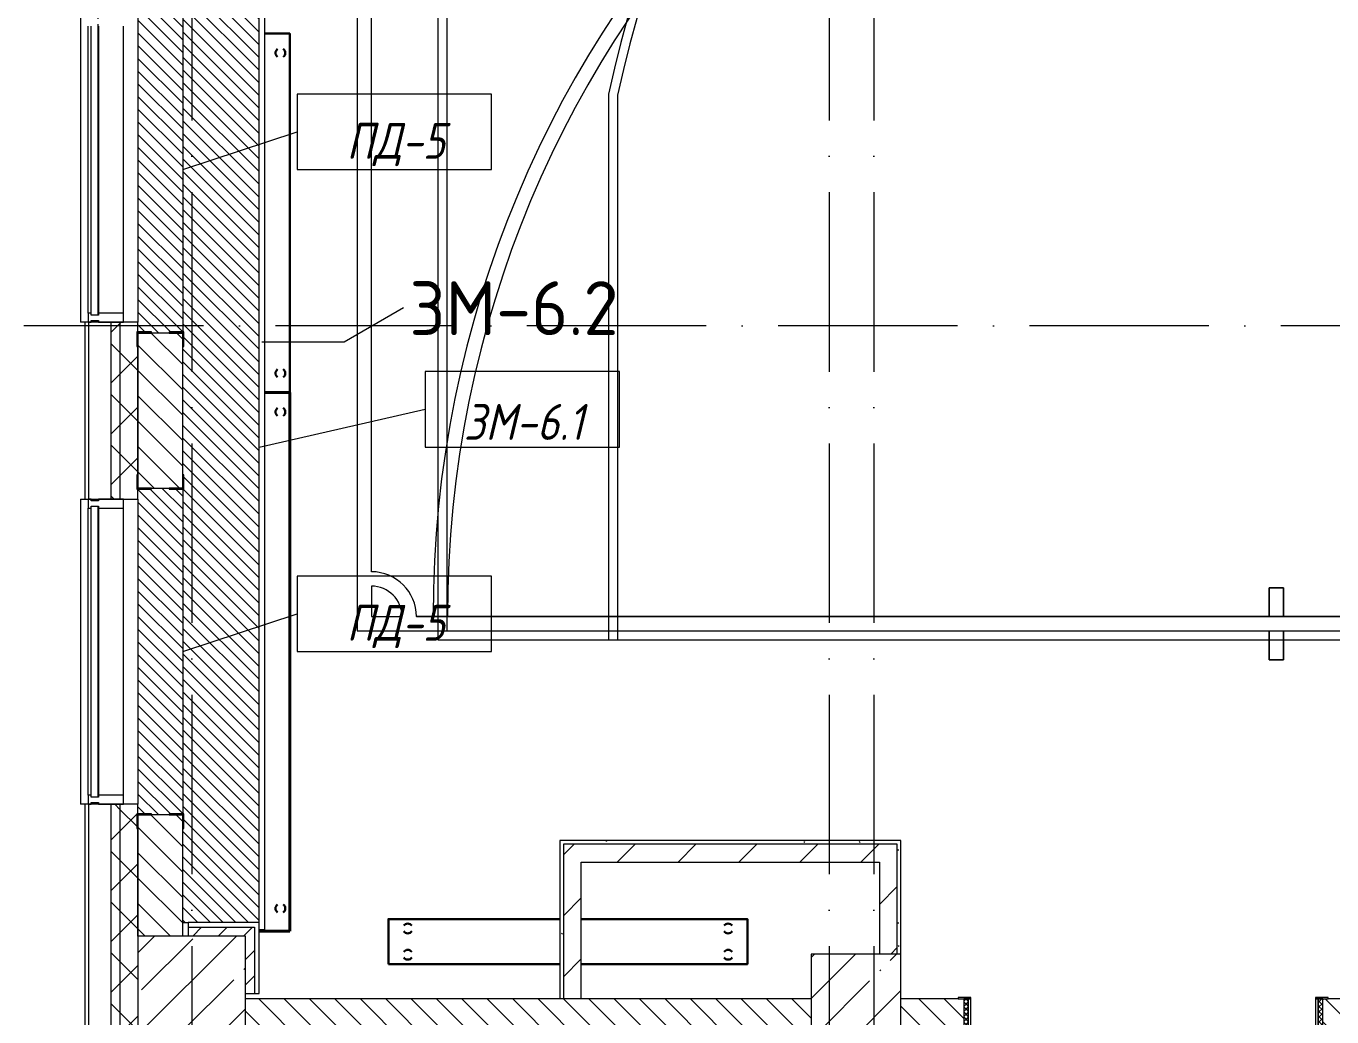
# Model space of a CAD drawing. Header units: millimetres. Extents: x -6467 to 105918, y -7090 to 92481.
# Drawn here: x 70127 to 77401, y 12481 to 18001 of the extents above; entities that cross this region are included whole.
import ezdxf

# ---------------------------------------------------------------- set-up
doc = ezdxf.new("R2010")
doc.units = ezdxf.units.MM
doc.linetypes.add('50_200_ШТРИХ_1Т_ш5_п1_п1_', pattern=[1400, 1000, -200, 0, -200])
for name, color, linetype, lineweight in [('A-DOOR', 7, 'Continuous', 9), ('A-DOOR-2', 7, 'Continuous', 5), ('A-DOOR-FRAM', 7, 'Continuous', 9), ('A-DOOR-FRAM-2', 7, 'Continuous', 5), ('A-FLOR', 7, 'Continuous', 9), ('A-FLOR-IDEN', 7, 'Continuous', 9), ('A-GLAZ', 7, 'Continuous', 5), ('A-GLAZ-CWMG', 7, 'Continuous', 9), ('A-GLAZ-CWMG-1', 7, 'Continuous', 20), ('A-WALL', 7, 'Continuous', 5), ('A-WALL-FNSH-1', 7, 'Continuous', 5), ('A-WALL-IDEN', 7, 'Continuous', 9), ('I-WALL', 7, 'Continuous', 5), ('S-COLS', 7, 'Continuous', 9), ('S-COLS-1', 7, 'Continuous', 5)]:
    doc.layers.add(name, color=color, linetype=linetype, lineweight=lineweight)
for name, color, linetype, lineweight, true_color in [('A-FLOR-PATT-2', 7, 'Continuous', 5, 0x11d7be), ('A-FLOR-PATT-5', 7, 'Continuous', 5, 0xfb8c13), ('A-GENM-1', 7, 'Continuous', 9, 0xaaaaaa), ('A-GENM-2', 7, 'Continuous', 20, 0xaaaaaa), ('I-WALL-1', 7, 'Continuous', 5, 0x787878), ('мебель 2 этаж-1', 7, 'Continuous', 40, 0xaaaaaa), ('Оси-3', 7, '50_200_ШТРИХ_1Т_ш5_п1_п1_', 9, 0xaaaaaa), ('ТХ_разметка баскетбол-1', 7, 'Continuous', 5, 0xaaaaaa), ('ТХ_разметка минифутбол-1', 7, 'Continuous', 9, 0xaaaaaa), ('ТХ_функционал-2', 7, 'Continuous', 40, 0xaaaaaa), ('ТХ_функционал-9', 7, 'Continuous', 30, 0xaaaaaa)]:
    doc.layers.add(name, color=color, linetype=linetype, lineweight=lineweight, true_color=true_color)
doc.styles.add('GOST Common', font='GOST_Common.ttf', dxfattribs={"height": 300})
doc.styles.add('GOST Common_I', font='GOST_Common Italic.ttf', dxfattribs={"width": 0.9, "height": 200})
pattern_1 = [(135, (0, 0), (-70.71068, -70.71068), [])]
pattern_2 = [(45, (0, 0), (-141.42136, 141.42136), []), (135, (0, 0), (-141.42136, -141.42136), [])]
pattern_3 = [(45, (0, 0), (-70.71068, 70.71068), [])]
pattern_4 = [(45, (0, 0), (-169.7056, 169.7056), [])]
pattern_5 = [(0, (0, 0), (406.4, 101.6), [6.706, -298.094, 6.706, -298.094, -1625.6]), (0, (0, 0), (406.4, 101.6), [-609.6, 6.706, -602.894, 6.706, -298.094, -711.2]), (0, (0, 0), (406.4, 101.6), [-1524, 6.706, -196.494, 6.706, -501.294]), (120, (152.4, 50.8), (-291.18818, 301.15272), [6.706, -298.094, 6.706, -298.094, -1625.6]), (120, (152.4, 50.8), (-291.18818, 301.15272), [-609.6, 6.706, -602.894, 6.706, -298.094, -711.2]), (120, (152.4, 50.8), (-291.18818, 301.15272), [-1524, 6.706, -196.494, 6.706, -501.294]), (240, (203.2, 254), (-115.21182, -402.75272), [6.706, -298.094, 6.706, -298.094, -1625.6]), (240, (203.2, 254), (-115.21182, -402.75272), [-609.6, 6.706, -602.894, 6.706, -298.094, -711.2]), (240, (203.2, 254), (-115.21182, -402.75272), [-1524, 6.706, -196.494, 6.706, -501.294])]

# ---------------------------------------------------------------- blocks, each defined once
blk = doc.blocks.new('BSC_Колонна _Прямоугольная - 600х600-V94-АИ_План этажа Радиаторы_2')
at = {"layer": 'S-COLS-1'}
h = blk.add_hatch(dxfattribs=at)
h.set_pattern_fill('FP_130', color=256, style=0, pattern_type=2)
h.set_pattern_definition([(45, (-71050, -12631.04), (-228.0985, 228.0985), []), (45, (-70821.9, -12631.04), (-228.0985, 228.0985), [403.225, -80.645, 6.706, -73.939])])
h.paths.add_polyline_path([(-300, -300), (300, -300), (300, 300), (-300, 300), (-300, -272.3)])
for p, q in [((300, 300), (-300, 300)), ((-300, 300), (-300, -300)), ((300, -300), (300, 300)), ((-300, -300), (300, -300))]:
    blk.add_line(p, q, dxfattribs=at)
blk = doc.blocks.new('110_Дверь_СКБ_2Ст - СОШ_Д-22_1_Дв_2000x2100h_Физкультурный зал_ Зал для хореографии_ Снарядная_ Инвентарная_EI60-26079363-АИ_План этажа Радиаторы_2')
at = {"layer": 'A-DOOR-2'}
h = blk.add_hatch(dxfattribs=at)
h.set_pattern_fill('FP_135', color=256, style=0, pattern_type=2)
h.set_pattern_definition([(135, (1301.41, 189.685), (-14.1421, -14.1421), []), (225, (1301.41, 189.685), (14.1421, -14.1421), [])])
h.paths.add_polyline_path([(1012.5, 125), (987.5, 125), (987.5, -125), (1012.5, -125), (1012.5, 97.3)])
at = {"layer": 'A-DOOR-FRAM-2'}
h = blk.add_hatch(dxfattribs=at)
h.set_pattern_fill('FP_136', color=256, style=0, pattern_type=2)
h.set_pattern_definition([(45, (-821.384, 189.685), (-14.1421, 14.1421), []), (135, (-821.384, 189.685), (-14.1421, -14.1421), [])])
h.paths.add_polyline_path([(-962.5, 125), (-987.5, 125), (-987.5, -125), (-962.5, -125)])
at = {"layer": 'A-DOOR'}
for p, q in [((-937.5, 1075), (-937.5, 125)), ((-887.5, 1075), (-937.5, 1075)), ((-887.5, 125), (-887.5, 1075)), ((962.5, 1075), (912.5, 1075)), ((912.5, 1075), (912.5, 125)), ((962.5, 125), (962.5, 1075)), ((-937.5, 125), (-887.5, 125)), ((912.5, 125), (962.5, 125))]:
    blk.add_line(p, q, dxfattribs=at)
at = {"layer": 'A-DOOR-2'}
for centre, start, end in [((-937.5, 125), 360, 90), ((962.5, 125), 90, 180)]:
    blk.add_arc(centre, 950, start, end, dxfattribs=at)
at = {"layer": 'A-DOOR-FRAM'}
for p, q in [((-947.5, 133), (-1017.5, 133)), ((-1017.5, 133), (-1017.5, 125)), ((-1017.5, 125), (-947.5, 125)), ((-962.5, 125), (-987.5, 125)), ((-987.5, 125), (-987.5, -125)), ((-937.5, 125), (-962.5, 125)), ((-962.5, 125), (-962.5, 45)), ((-962.5, -125), (-962.5, 125)), ((-947.5, 125), (-947.5, 133)), ((-937.5, 75), (-937.5, 125)), ((-927.5, 75), (-937.5, 75)), ((-927.5, 45), (-927.5, 75)), ((962.5, 75), (952.5, 75)), ((952.5, 75), (952.5, 45)), ((962.5, 125), (962.5, 75)), ((987.5, 125), (962.5, 125)), ((1042.5, 133), (972.5, 133)), ((972.5, 133), (972.5, 125)), ((972.5, 125), (1042.5, 125)), ((987.5, 45), (987.5, 125)), ((1012.5, 125), (987.5, 125)), ((987.5, 125), (987.5, -125)), ((1012.5, -125), (1012.5, 125)), ((1042.5, 125), (1042.5, 133)), ((-962.5, 45), (-927.5, 45)), ((-947.5, 45), (-962.5, 45)), ((-962.5, 45), (-962.5, -125)), ((-947.5, -125), (-947.5, 45)), ((952.5, 45), (987.5, 45)), ((987.5, 45), (972.5, 45)), ((972.5, 45), (972.5, -125)), ((987.5, -125), (987.5, 45)), ((-947.5, -125), (-1017.5, -125)), ((-1017.5, -125), (-1017.5, -133)), ((-1017.5, -133), (-947.5, -133)), ((-987.5, -125), (-962.5, -125)), ((-962.5, -125), (-947.5, -125)), ((-947.5, -133), (-947.5, -125)), ((972.5, -125), (987.5, -125)), ((1042.5, -125), (972.5, -125)), ((972.5, -125), (972.5, -133)), ((972.5, -133), (1042.5, -133)), ((987.5, -125), (1012.5, -125)), ((1042.5, -133), (1042.5, -125))]:
    blk.add_line(p, q, dxfattribs=at)
blk = doc.blocks.new('Прямоугольный импост - Импост структурный с накладкой - 180мм-22437089-АИ_План этажа Радиаторы_2')
at = {"layer": 'A-GLAZ-CWMG'}
for p, q in [((47650, 55111), (46050, 55111)), ((47650, 54931), (46050, 54931)), ((47650, 54914), (46050, 54914))]:
    blk.add_line(p, q, dxfattribs=at)
blk = doc.blocks.new('Прямоугольный импост - Импост структурный с накладкой - 180мм-22485511-АИ_План этажа Радиаторы_2')
at = {"layer": 'A-GLAZ-CWMG-1'}
for p, q in [((-50, 0), (-50, 17)), ((-50, 17), (0, 17)), ((-40, 0), (-50, 0)), ((-40, -40), (-40, 0)), ((0, 0), (-10, 0)), ((-10, 0), (-10, -40)), ((0, 17), (0, 0)), ((-50, -180), (-50, -40)), ((-50, -40), (-40, -40)), ((-10, -40), (0, -40)), ((0, -40), (0, -180)), ((0, -180), (-50, -180))]:
    blk.add_line(p, q, dxfattribs=at)
blk = doc.blocks.new('Прямоугольный импост - Импост структурный с накладкой - 180мм-22485517-АИ_План этажа Радиаторы_2')
at = {"layer": 'A-GLAZ-CWMG-1'}
for p, q in [((-50, 0), (-50, 17)), ((-50, 17), (0, 17)), ((-40, 0), (-50, 0)), ((-40, -40), (-40, 0)), ((0, 0), (-10, 0)), ((-10, 0), (-10, -40)), ((0, 17), (0, 0)), ((-50, -180), (-50, -40)), ((-50, -40), (-40, -40)), ((-10, -40), (0, -40)), ((0, -40), (0, -180)), ((0, -180), (-50, -180))]:
    blk.add_line(p, q, dxfattribs=at)
blk = doc.blocks.new('Прямоугольный импост - Импост структурный с накладкой - 180мм-22485518-АИ_План этажа Радиаторы_2')
at = {"layer": 'A-GLAZ-CWMG-1'}
for p, q in [((0, 17), (-50, 17)), ((-50, 17), (-50, 0)), ((-50, 0), (-40, 0)), ((-40, 0), (-40, -40)), ((-10, -40), (-10, 0)), ((-10, 0), (0, 0)), ((0, 0), (0, 17)), ((-40, -40), (-50, -40)), ((-50, -40), (-50, -180)), ((0, -40), (-10, -40)), ((0, -180), (0, -40)), ((-50, -180), (0, -180))]:
    blk.add_line(p, q, dxfattribs=at)
blk = doc.blocks.new('BSC_Колонна _Прямоугольная - 500х500-V353-АИ_План этажа Радиаторы_2')
at = {"layer": 'S-COLS-1'}
h = blk.add_hatch(dxfattribs=at)
h.set_pattern_fill('FP_239', color=256, style=0, pattern_type=2)
h.set_pattern_definition([(45, (-74750, -12581.04), (-228.0985, 228.0985), []), (45, (-74521.9, -12581.04), (-228.0985, 228.0985), [403.225, -80.645, 6.706, -73.939])])
h.paths.add_polyline_path([(-250, -250), (250, -250), (250, 250), (-250, 250), (-250, -222.3)])
for p, q in [((250, 250), (-250, 250)), ((-250, 250), (-250, -250)), ((250, -250), (250, 250)), ((-250, -250), (250, -250))]:
    blk.add_line(p, q, dxfattribs=at)
blk = doc.blocks.new('Фахверк _газобетон торцы_471 - Фахверк _газобетон торцы_-25579304-АИ_План этажа Радиаторы_2')
at = {"layer": 'A-GENM-2'}
for p, q in [((89406, 11134.7), (89325, 11134.7)), ((89325, 11134.7), (89325, 11128.7)), ((89325, 11128.7), (89400, 11128.7)), ((89400, 11128.7), (89400, 11053.7)), ((89406, 11053.7), (89406, 11134.7)), ((89400, 11053.7), (89406, 11053.7)), ((89400, 10953.7), (89400, 10878.7)), ((89406, 10953.7), (89400, 10953.7)), ((89406, 10872.7), (89406, 10953.7)), ((89400, 10878.7), (89325, 10878.7)), ((89325, 10878.7), (89325, 10872.7)), ((89325, 10872.7), (89406, 10872.7))]:
    blk.add_line(p, q, dxfattribs=at)
blk = doc.blocks.new('Фахверк _газобетон торцы_472 - Фахверк _газобетон торцы_-25579324-АИ_План этажа Радиаторы_2')
at = {"layer": 'A-GENM-2'}
for p, q in [((89406, 11134.7), (89325, 11134.7)), ((89325, 11134.7), (89325, 11128.7)), ((89325, 11128.7), (89400, 11128.7)), ((89400, 11128.7), (89400, 11053.7)), ((89406, 11053.7), (89406, 11134.7)), ((89400, 11053.7), (89406, 11053.7)), ((89400, 10953.7), (89400, 10878.7)), ((89406, 10953.7), (89400, 10953.7)), ((89406, 10872.7), (89406, 10953.7)), ((89400, 10878.7), (89325, 10878.7)), ((89325, 10878.7), (89325, 10872.7)), ((89325, 10872.7), (89406, 10872.7))]:
    blk.add_line(p, q, dxfattribs=at)
blk = doc.blocks.new('Фахверк _газобетон торцы_473 - Фахверк _газобетон торцы_-25579501-АИ_План этажа Радиаторы_2')
at = {"layer": 'A-GENM-2'}
for p, q in [((89406, 11134.7), (89325, 11134.7)), ((89325, 11134.7), (89325, 11128.7)), ((89325, 11128.7), (89400, 11128.7)), ((89400, 11128.7), (89400, 11053.7)), ((89406, 11053.7), (89406, 11134.7)), ((89400, 11053.7), (89406, 11053.7)), ((89400, 10953.7), (89400, 10878.7)), ((89406, 10953.7), (89400, 10953.7)), ((89406, 10872.7), (89406, 10953.7)), ((89400, 10878.7), (89325, 10878.7)), ((89325, 10878.7), (89325, 10872.7)), ((89325, 10872.7), (89406, 10872.7))]:
    blk.add_line(p, q, dxfattribs=at)
blk = doc.blocks.new('Отлив_СКБ - Отлив витража-V404-АИ_План этажа Радиаторы_2')
at = {"layer": 'A-GLAZ'}
for p, q in [((0, 75), (0, 100)), ((1700, 100), (0, 100)), ((1700, 100), (1700, 75)), ((0, 2), (10, 2)), ((40, 2), (1660, 2)), ((1690, 2), (1700, 2)), ((1650, 0), (50, 0))]:
    blk.add_line(p, q, dxfattribs=at)
blk = doc.blocks.new('мебель 2 этаж-28800768-АИ_План этажа Радиаторы_2')
at = {"layer": 'ТХ_разметка баскетбол-1'}
for p, q in [((75635.1, 19336.3), (75635.1, 16296.3)), ((75685.1, 19331), (75685.1, 16296.3))]:
    blk.add_line(p, q, dxfattribs=at)
at = {"layer": 'ТХ_разметка баскетбол-1', "flags": 128}
for points in [[(74685.1, 42396.3), (74685.1, 16296.3), (89785.1, 16296.3), (89785.1, 42396.3)], [(74735.1, 42346.3), (74735.1, 16346.3), (89735.1, 16346.3), (89735.1, 42346.3)]]:
    blk.add_lwpolyline(points, close=True, dxfattribs=at)
at = {"layer": 'ТХ_разметка баскетбол-1'}
for radius, start, end in [(6750, 12.10069, 167.89935), (6700, 12.14673, 167.85327)]:
    blk.add_arc((82235.1, 17921.3), radius, start, end, dxfattribs=at)
at = {"layer": 'ТХ_разметка минифутбол-1'}
for p, q in [((74314.8, 16676.2), (74314.8, 42016.2)), ((74314.8, 16756.2), (74314.8, 16926.2)), ((89905.1, 16426.2), (74563.5, 16426.2)), ((74565.3, 16426.2), (89904.7, 16426.2)), ((90234.8, 16346.1), (74234.9, 16346.1))]:
    blk.add_line(p, q, dxfattribs=at)
at = {"layer": 'ТХ_разметка минифутбол-1', "flags": 128}
for points in [[(90234.8, 42346.3), (74234.9, 42346.3), (74234.9, 16346.2), (90234.8, 16346.2)], [(79314.5, 16426.3), (79314.5, 16585.8), (79394.5, 16585.8), (79394.5, 16426.3), (79394.5, 16585.8), (79314.5, 16585.8)]]:
    blk.add_lwpolyline(points, close=True, dxfattribs=at)
for points in [[(74314.8, 16596.2), (74314.8, 16426.2), (74484.8, 16426.2)], [(79314.5, 16345.8), (79314.5, 16185.8), (79394.5, 16185.8), (79394.5, 16345.8), (79394.5, 16185.8), (79314.5, 16185.8), (79314.5, 16345.8)]]:
    blk.add_lwpolyline(points, dxfattribs=at)
at = {"layer": 'ТХ_разметка минифутбол-1'}
for centre, radius, start, end in [((80738.1, 16425.2), 6080.7, 90.77576, 179.98844), ((80738.1, 16425.1), 6000.7, 90.77606, 179.98794), ((74314.8, 16426.2), 250, 0, 90), ((74314.8, 16426.2), 170, 0, 90)]:
    blk.add_arc(centre, radius, start, end, dxfattribs=at)
at = {"layer": 'ТХ_функционал-2'}
blk.add_line((73688.5, 14674.2), (73859.1, 14674.2), dxfattribs=at)
at = {"layer": 'ТХ_функционал-2', "flags": 128}
blk.add_lwpolyline([(73859.1, 14674.2), (73859.1, 17674.2), (73718.5, 17674.2)], dxfattribs=at)
at = {"layer": 'ТХ_функционал-9'}
for p, q in [((73718.5, 17674.2), (73859.1, 17674.2)), ((74409.1, 14490.7), (75363.5, 14490.7))]:
    blk.add_line(p, q, dxfattribs=at)
at = {"layer": 'ТХ_функционал-9', "flags": 128}
for points in [[(73859.1, 17674.2), (73859.1, 19674.2), (73718.5, 19674.2)], [(75363.5, 14740.7), (74409.1, 14740.7), (74409.1, 14490.7)], [(75483.5, 14490.7), (76409.1, 14490.7), (76409.1, 14740.7), (75483.5, 14740.7)]]:
    blk.add_lwpolyline(points, dxfattribs=at)
at = {"layer": 'ТХ_функционал-9'}
for centre, start, end in [((73807.3, 19566.5), 125.39215, 234.60785), ((73807.3, 19566.5), 305.39215, 54.60785), ((73807.3, 17781.9), 125.39215, 234.60785), ((73807.3, 17781.9), 305.39215, 54.60785), ((73807.3, 17566.5), 125.39215, 234.60785), ((73807.3, 17566.5), 305.39215, 54.60785), ((73807.3, 14800.5), 125.39215, 234.60785), ((73807.3, 14800.5), 305.39215, 54.60785), ((74516.8, 14688.9), 35.39215, 144.60785), ((76301.4, 14688.9), 35.39215, 144.60785), ((74516.8, 14688.9), 215.39215, 324.60785), ((76301.4, 14688.9), 215.39215, 324.60785), ((74516.8, 14542.5), 35.39215, 144.60785), ((76301.4, 14542.5), 35.39215, 144.60785), ((74516.8, 14542.5), 215.39215, 324.60785), ((76301.4, 14542.5), 215.39215, 324.60785)]:
    blk.add_arc(centre, 27.3, start, end, dxfattribs=at)
blk = doc.blocks.new('AAR_СКБ_Марка_Перекрытия_1 мм - Марка пола-27961726-АИ_План этажа Радиаторы_2')
at = {"layer": 'A-FLOR-IDEN'}
for p, q in [((2.723, 2.101), (-2.69, 2.101)), ((-2.69, 2.101), (-2.69, 0)), ((2.723, 0), (2.723, 2.101)), ((-2.69, 0), (2.723, 0))]:
    blk.add_line(p, q, dxfattribs=at)

msp = doc.modelspace()

# ---------------------------------------------------------------- hatches: boundary and pattern name
at = {"layer": 'A-FLOR-PATT-2'}
h = msp.add_hatch(dxfattribs=at)
h.set_pattern_fill('FP_307', color=256, style=0, pattern_type=2)
h.set_pattern_definition([(315, (71050, 15656.04), (35.3553, 35.3553), [])])
h.paths.add_polyline_path([(71006, 13006), (71425, 13006), (71425, 18306), (71000, 18306), (71000, 18186.7), (71006, 18186.7), (71006, 18105.7), (71000, 18105.7), (71000, 16297), (71006, 16297), (71006, 16216), (71000, 16216), (71000, 15501.7), (71006, 15501.7), (71006, 15420.7), (71000, 15420.7), (71000, 13612), (71006, 13612), (71006, 13531), (71000, 13531), (71000, 13006)])
at = {"layer": 'A-FLOR-PATT-5'}
h = msp.add_hatch(dxfattribs=at)
h.set_pattern_fill('FP_367', color=256, style=0, pattern_type=2)
h.set_pattern_definition([(315, (70875, 17201.386), (35.3553, 35.3553), [])])
h.paths.add_polyline_path([(70925, 16291), (70925, 16297), (71000, 16297), (71000, 18105.7), (70925, 18105.7), (70925, 18111.7), (70825, 18111.7), (70825, 18105.7), (70750, 18105.7), (70750, 16297), (70825, 16297), (70825, 16291)])
h = msp.add_hatch(dxfattribs=at)
h.set_pattern_fill('FP_366', color=256, style=0, pattern_type=2)
h.set_pattern_definition([(315, (70875, 14516.386), (35.3553, 35.3553), [])])
h.paths.add_polyline_path([(70825, 13606), (70925, 13606), (70925, 13612), (71000, 13612), (71000, 15420.7), (70925, 15420.7), (70925, 15426.7), (70825, 15426.7), (70825, 15420.7), (70750, 15420.7), (70750, 13612), (70825, 13612)])
at = {"layer": 'A-WALL'}
h = msp.add_hatch(dxfattribs=at)
h.set_pattern_fill('FP_125', color=256, style=0, pattern_type=2)
h.set_pattern_definition(pattern_2)
h.paths.add_polyline_path([(70650, 12231), (70650, 13666), (70600, 13666), (70600, 12231)])
h.paths.add_polyline_path([(70600, 15366), (70650, 15366), (70650, 16351), (70600, 16351), (70600, 15878.4)])
h.paths.add_polyline_path([(70650, 18051), (70650, 19551), (70600, 19551), (70600, 18051)])
h.paths.add_polyline_path([(70650, 21251), (70650, 22236), (70600, 22236), (70600, 21251)])
h.paths.add_polyline_path([(70650, 23936), (70650, 25436), (70600, 25436), (70600, 23936)])
h.paths.add_polyline_path([(70600, 27136), (70650, 27136), (70650, 28121), (70600, 28121), (70600, 27845.2)])
h.paths.add_polyline_path([(70650, 29821), (70650, 31319.5), (70600, 31319.5), (70600, 29821)])
h.paths.add_polyline_path([(70600, 33019.5), (70650, 33019.5), (70650, 34003.9), (70600, 34003.9), (70600, 33476.7)])
h.paths.add_polyline_path([(70650, 35703.9), (70650, 37205.4), (70600, 37205.4), (70600, 35703.9)])
h.paths.add_polyline_path([(70600, 38905.4), (70650, 38905.4), (70650, 39888.4), (70600, 39888.4), (70600, 39108.1)])
h.paths.add_polyline_path([(70650, 41588.4), (70650, 43081), (70600, 43081), (70600, 41588.4)])
h = msp.add_hatch(dxfattribs=at)
h.set_pattern_fill('FP_125', color=256, style=0, pattern_type=2)
h.set_pattern_definition(pattern_2)
h.paths.add_polyline_path([(70750, 12331), (70750, 13666), (70650, 13666), (70650, 12331)])
h.paths.add_polyline_path([(70750, 15366), (70750, 16351), (70650, 16351), (70650, 15366)])
h.paths.add_polyline_path([(70750, 18051), (70750, 19551), (70650, 19551), (70650, 18051)])
h.paths.add_polyline_path([(70750, 21251), (70750, 22236), (70650, 22236), (70650, 21251)])
h.paths.add_polyline_path([(70650, 23936), (70750, 23936), (70750, 25436), (70650, 25436), (70650, 24381)])
h.paths.add_polyline_path([(70650, 27136), (70750, 27136), (70750, 28121), (70650, 28121), (70650, 27845.2)])
h.paths.add_polyline_path([(70650, 29821), (70750, 29821), (70750, 31319.5), (70650, 31319.5), (70650, 30381)])
h.paths.add_polyline_path([(70750, 33019.5), (70750, 34003.9), (70650, 34003.9), (70650, 33019.5)])
h.paths.add_polyline_path([(70750, 35703.9), (70750, 37205.4), (70650, 37205.4), (70650, 35703.9)])
h.paths.add_polyline_path([(70650, 38905.4), (70750, 38905.4), (70750, 39888.4), (70650, 39888.4), (70650, 39108.1)])
h.paths.add_polyline_path([(70650, 41588.4), (70750, 41588.4), (70750, 43031), (70650, 43031), (70650, 41923.8)])
at = {"layer": 'I-WALL'}
h = msp.add_hatch(dxfattribs=at)
h.set_pattern_fill('FP_2', color=256, style=0, pattern_type=2)
h.set_pattern_definition(pattern_1)
h.paths.add_polyline_path([(70750, 15426.7), (71000, 15426.7), (71000, 16291), (70750, 16291), (70750, 15878.4)])
h = msp.add_hatch(dxfattribs=at)
h.set_pattern_fill('FP_2', color=256, style=0, pattern_type=2)
h.set_pattern_definition(pattern_1)
h.paths.add_polyline_path([(70750, 12931), (71000, 12931), (71000, 13606), (70750, 13606)])
h = msp.add_hatch(dxfattribs=at)
h.set_pattern_fill('FP_5', color=256, style=0, pattern_type=2)
h.set_pattern_definition(pattern_4)
h.paths.add_polyline_path([(73220, 12581), (73220, 13443.5), (73120, 13443.5), (73120, 12581)])
h = msp.add_hatch(dxfattribs=at)
h.set_pattern_fill('FP_5', color=256, style=0, pattern_type=2)
h.set_pattern_definition(pattern_4)
h.paths.add_polyline_path([(74880, 13343.5), (74980, 13343.5), (74980, 13443.5), (73220, 13443.5), (73220, 13343.5), (74251.4, 13343.5)])
h = msp.add_hatch(dxfattribs=at)
h.set_pattern_fill('FP_5', color=256, style=0, pattern_type=2)
h.set_pattern_definition(pattern_4)
h.paths.add_polyline_path([(74980, 12831), (74980, 13343.5), (74880, 13343.5), (74880, 12831)])
h = msp.add_hatch(dxfattribs=at)
h.set_pattern_fill('FP_4', color=256, style=0, pattern_type=2)
h.set_pattern_definition(pattern_3)
h.paths.add_polyline_path([(71350, 12931), (71400, 12931), (71400, 12981), (71030, 12981), (71030, 12931)])
h = msp.add_hatch(dxfattribs=at)
h.set_pattern_fill('FP_4', color=256, style=0, pattern_type=2)
h.set_pattern_definition(pattern_3)
h.paths.add_polyline_path([(71400, 12611), (71400, 12931), (71350, 12931), (71350, 12611)])
h = msp.add_hatch(dxfattribs=at)
h.set_pattern_fill('FP_2', color=256, style=0, pattern_type=2)
h.set_pattern_definition(pattern_1)
h.paths.add_polyline_path([(74251.4, 12331), (74500, 12331), (74500, 12581), (71350, 12581), (71350, 12331), (72590.4, 12331)])
h = msp.add_hatch(dxfattribs=at)
h.set_pattern_fill('FP_2', color=256, style=0, pattern_type=2)
h.set_pattern_definition(pattern_1)
h.paths.add_polyline_path([(86350, 12331), (86350, 12581), (83400, 12581), (83400, 12331), (86320, 12331)])
h.paths.add_polyline_path([(88350, 12331), (88750, 12331), (88750, 12581), (88350, 12581), (88350, 12358.8)])
h.paths.add_polyline_path([(82800, 12331), (82900, 12331), (82900, 12581), (78000, 12581), (78000, 12331), (82780, 12331)])
h.paths.add_polyline_path([(75320, 12331), (75350, 12331), (75350, 12581), (75000, 12581), (75000, 12331), (75081.9, 12331)])
h.paths.add_polyline_path([(77380, 12331), (77500, 12331), (77500, 12581), (77350, 12581), (77350, 12331)])
at = {"layer": 'I-WALL-1'}
h = msp.add_hatch(dxfattribs=at)
h.set_pattern_fill('FP_3', color=256, style=0, pattern_type=2)
h.set_pattern_definition(pattern_5)
h.paths.add_polyline_path([(73120, 12581), (73120, 13463.5), (73100, 13463.5), (73100, 12581)])
h = msp.add_hatch(dxfattribs=at)
h.set_pattern_fill('FP_3', color=256, style=0, pattern_type=2)
h.set_pattern_definition(pattern_5)
h.paths.add_polyline_path([(75000, 13443.5), (75000, 13463.5), (73120, 13463.5), (73120, 13443.5), (74980, 13443.5)])
h = msp.add_hatch(dxfattribs=at)
h.set_pattern_fill('FP_3', color=256, style=0, pattern_type=2)
h.set_pattern_definition(pattern_5)
h.paths.add_polyline_path([(75000, 12831), (75000, 13443.5), (74980, 13443.5), (74980, 12831), (74999.5, 12831)])

# ---------------------------------------------------------------- linework, layer by layer
at = {"layer": 'A-FLOR'}
for p, q in [((71425, 13006), (71425, 18306)), ((70750, 18051), (70750, 16351)), ((71000, 18105.7), (71000, 16297)), ((71000, 15420.7), (71000, 13612)), ((70750, 15366), (70750, 13666)), ((71000, 13006), (71030, 13006))]:
    msp.add_line(p, q, dxfattribs=at)
at = {"layer": 'A-FLOR-IDEN'}
for p, q in [((71000, 17201.4), (71637.8, 17411.5)), ((71425, 15656), (72350.3, 15866.2)), ((71000, 14516.4), (71637.8, 14726.5))]:
    msp.add_line(p, q, dxfattribs=at)
at = {"layer": 'A-WALL'}
for p, q in [((71455, 18381), (71455, 12968.5)), ((70750, 16351), (70455, 16351)), ((70455, 16351), (70455, 15366)), ((70475, 16351), (70475, 15366)), ((70600, 16351), (70600, 15366)), ((70650, 16351), (70650, 15366)), ((70750, 15366), (70750, 16351)), ((71000, 16291), (70750, 16291)), ((70750, 16291), (70750, 15426.7)), ((71000, 15426.7), (71000, 16291)), ((70750, 15426.7), (71000, 15426.7)), ((70455, 15366), (70750, 15366)), ((70750, 13666), (70455, 13666)), ((70455, 13666), (70455, 12054)), ((70475, 13666), (70475, 12054)), ((70600, 13666), (70600, 12231)), ((70650, 13666), (70650, 12231)), ((70750, 12931), (70750, 13666)), ((71000, 13606), (70750, 13606)), ((70750, 13606), (70750, 12931)), ((71000, 12931), (71000, 13606)), ((73120, 13443.5), (73120, 12581)), ((74980, 13443.5), (73120, 13443.5)), ((74980, 12831), (74980, 13443.5)), ((71030, 12981), (71400, 12981)), ((71400, 12981), (71400, 12611)), ((71425, 12968.5), (71455, 12968.5)), ((74500, 12581), (71350, 12581)), ((75320, 12581), (75000, 12581)), ((77500, 12581), (77380, 12581))]:
    msp.add_line(p, q, dxfattribs=at)
at = {"layer": 'A-WALL-FNSH-1'}
for p, q in [((73100, 13463.5), (73100, 12581)), ((75000, 13463.5), (73100, 13463.5)), ((75000, 12831), (75000, 13463.5)), ((73220, 12581), (73220, 13343.5)), ((73220, 13343.5), (74880, 13343.5)), ((74880, 13343.5), (74880, 12831)), ((71425, 13006), (71030, 13006)), ((71030, 13006), (71030, 12931)), ((71425, 12611), (71425, 13006)), ((71350, 12611), (71425, 12611))]:
    msp.add_line(p, q, dxfattribs=at)
at = {"layer": 'A-WALL-IDEN'}
for p, q in [((71899.8, 16242.6), (72229.8, 16433.2)), ((71440, 16242.6), (71899.8, 16242.6))]:
    msp.add_line(p, q, dxfattribs=at)
at = {"layer": 'Оси-3'}
for p, q in [((71050, 91281), (71050, -5889.7)), ((74600, 91281), (74600, 11331)), ((74850, 91281), (74850, 11331)), ((104718, 16331), (66949.8, 16331))]:
    msp.add_line(p, q, dxfattribs=at)

# ---------------------------------------------------------------- block references
at = {"layer": 'A-DOOR-2', "rotation": 180}
msp.add_blockref('110_Дверь_СКБ_2Ст - СОШ_Д-22_1_Дв_2000x2100h_Физкультурный зал_ Зал для хореографии_ Снарядная_ Инвентарная_EI60-26079363-АИ_План этажа Радиаторы_2', (76362.5, 12456), dxfattribs=at)
at = {"layer": 'A-FLOR-IDEN', "xscale": 199.9999999999999, "yscale": 199.9999999999999, "zscale": 199.9999999999999}
for p in [(72175.7, 17201.4), (72888.2, 15656), (72175.7, 14516.4)]:
    msp.add_blockref('AAR_СКБ_Марка_Перекрытия_1 мм - Марка пола-27961726-АИ_План этажа Радиаторы_2', p, dxfattribs=at)
at = {"layer": 'A-GENM-1'}
for name, p, rotation in [('Фахверк _газобетон торцы_473 - Фахверк _газобетон торцы_-25579501-АИ_План этажа Радиаторы_2', (81878.7, -73109), 89.99999999999974), ('Фахверк _газобетон торцы_472 - Фахверк _газобетон торцы_-25579324-АИ_План этажа Радиаторы_2', (59871.3, 104826.7), 270.0000000000001), ('Фахверк _газобетон торцы_471 - Фахверк _газобетон торцы_-25579304-АИ_План этажа Радиаторы_2', (81878.7, -75794), 89.99999999999974)]:
    msp.add_blockref(name, p, dxfattribs=dict(at, rotation=rotation))
at = {"layer": 'A-GLAZ', "rotation": 89.99999999999962}
for p in [(70530, 16351), (70530, 13666)]:
    msp.add_blockref('Отлив_СКБ - Отлив витража-V404-АИ_План этажа Радиаторы_2', p, dxfattribs=at)
at = {"layer": 'A-GLAZ-CWMG'}
for name, p, rotation in [('Прямоугольный импост - Импост структурный с накладкой - 180мм-22437089-АИ_План этажа Радиаторы_2', (15559, 64051), 270.0000000000017), ('Прямоугольный импост - Импост структурный с накладкой - 180мм-22485518-АИ_План этажа Радиаторы_2', (70490, 15366), 90), ('Прямоугольный импост - Импост структурный с накладкой - 180мм-22437089-АИ_План этажа Радиаторы_2', (15559, 61366), 270.0000000000017)]:
    msp.add_blockref(name, p, dxfattribs=dict(at, rotation=rotation))
at = {"layer": 'A-GLAZ-CWMG', "extrusion": (0, 0, -1), "rotation": 270}
for name, p in [('Прямоугольный импост - Импост структурный с накладкой - 180мм-22485511-АИ_План этажа Радиаторы_2', (-70490, 16351)), ('Прямоугольный импост - Импост структурный с накладкой - 180мм-22485517-АИ_План этажа Радиаторы_2', (-70490, 13666))]:
    msp.add_blockref(name, p, dxfattribs=at)
at = {"layer": 'S-COLS'}
for name, p in [('BSC_Колонна _Прямоугольная - 600х600-V94-АИ_План этажа Радиаторы_2', (71050, 12631)), ('BSC_Колонна _Прямоугольная - 500х500-V353-АИ_План этажа Радиаторы_2', (74750, 12581))]:
    msp.add_blockref(name, p, dxfattribs=at)
at = {"layer": 'мебель 2 этаж-1'}
msp.add_blockref('мебель 2 этаж-28800768-АИ_План этажа Радиаторы_2', (-2263.5, -1715.2), dxfattribs=at)

# ---------------------------------------------------------------- texts
at = {"layer": 'A-FLOR-IDEN', "char_height": 200, "attachment_point": 5, "line_spacing_factor": 1.022766, "style": 'GOST Common_I'}
for s, insert, width in [('\\pt180,360,540,720,900,1080,1260,1440,1620,1800,1980,2160,2340,2520,2700,2880,3060,3240,3420,3600,3780,3960,4140,4320,4500,4680,4860,5040,5220,5400,5580,5760;ПД-5', (72186.8, 17341.2), 583.2), ('\\pt180,360,540,720,900,1080,1260,1440,1620,1800,1980,2160,2340,2520,2700,2880,3060,3240,3420,3600,3780,3960,4140,4320,4500,4680,4860,5040,5220,5400,5580,5760;ЗМ-6.1', (72899.3, 15795.8), 738), ('\\pt180,360,540,720,900,1080,1260,1440,1620,1800,1980,2160,2340,2520,2700,2880,3060,3240,3420,3600,3780,3960,4140,4320,4500,4680,4860,5040,5220,5400,5580,5760;ПД-5', (72186.8, 14656.2), 583.2)]:
    msp.add_mtext(s, dxfattribs=dict(at, insert=insert, width=width))
at = {"layer": 'A-WALL-IDEN', "insert": (72844.8, 16579.7), "char_height": 300, "width": 1244, "attachment_point": 2, "line_spacing_factor": 1.022766, "style": 'GOST Common'}
msp.add_mtext('\\pt80.001,159.999,240,320.001,399.999,480,560.001,639.999,720,800.001,879.999,960,1040.001,1119.999,1200,1280.001,1359.999,1440,1520.001,1599.999,1680,1760.001,1839.999,1920,2000.001,2079.999,2160,2240.001,2319.999,2400,2480.001,2559.999;ЗМ-6.2', dxfattribs=at)

doc.saveas('drawing.dxf')
